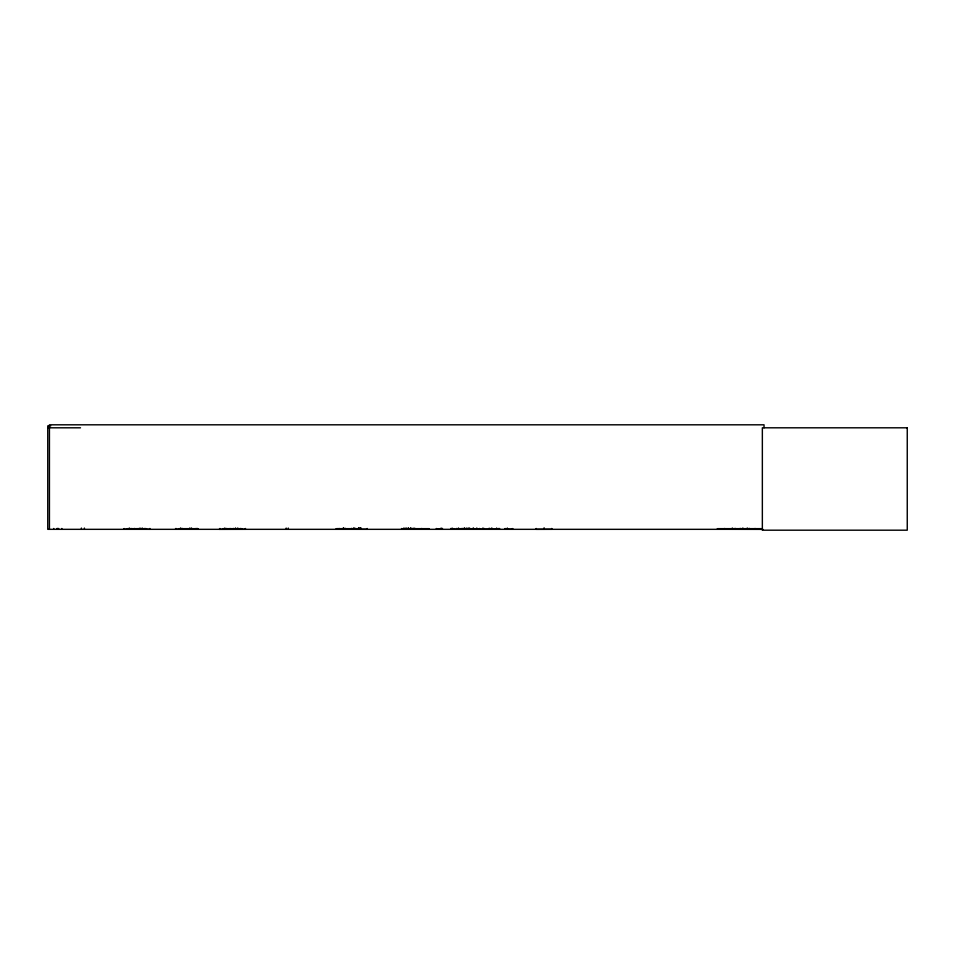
<?xml version="1.0" encoding="UTF-8"?>
<svg xmlns="http://www.w3.org/2000/svg" width="955" height="955" viewBox="0 0 955 955"><rect width="100%" height="100%" fill="white"/><g stroke="black" fill="none" stroke-linecap="round" stroke-linejoin="round"><path stroke-width="1.43" d="M134.536 529.297L134.536 528.485M182.13 529.297L182.142 528.485M197.494 529.297L197.494 528.485M230.095 529.297L230.095 528.485M351.858 529.297L351.87 528.485M406.317 529.297L406.329 528.485M421.68 529.297L421.68 528.485M457.111 529.297L457.123 528.485M536.256 529.333L536.256 528.485L536.364 529.333L551.715 529.297L551.715 528.485L551.608 529.297M733.774 529.297L733.882 528.652M749.341 529.201L749.389 528.485M403.798 529.225L403.75 528.055M472.534 529.201L472.474 528.485M401.219 529.225L429.034 529.273M345.233 529.201L345.125 528.485M219.149 529.333L245.459 529.297L245.459 528.485M435.862 529.225L442.332 528.557M461.623 529.225L461.695 528.557M412.417 529.225L412.488 528.557M476.485 529.225L476.569 528.557M337.831 529.225L337.927 528.557L338.022 529.333M491.431 529.225L491.527 528.557M498.594 529.225L498.689 528.557M123.661 529.225L149.887 529.297L149.899 528.485M124.162 529.225L124.257 528.557L124.353 529.333M175.29 529.225L197.864 529.273M175.816 529.225L175.923 528.557M181.677 529.225L181.772 528.557M344.922 529.225L345.018 528.557M453.768 529.225L453.876 528.557L453.971 529.333M408.525 529.225L408.394 528.055M50.734 425.882L47.75 425.882L47.75 529.333L762.902 529.333L717.444 529.273M47.75 427.804L80.507 427.804M127.313 528.664L146.437 528.664M178.716 528.664L197.84 528.664M222.873 528.664L241.997 528.664M336.315 528.664L357.218 528.664M409.886 528.664L429.01 528.664M717.456 528.664L762.126 528.652M127.278 528.939L146.473 528.939M178.681 528.939L197.876 528.915M222.837 528.915L242.033 528.939M336.279 528.915L357.254 528.915M409.85 528.915L429.046 528.915M717.42 528.939L762.126 528.963M336.291 529.273L367.233 529.297L367.221 528.485M499.549 529.118L450.975 529.225M505.207 529.333L505.207 528.485L505.302 529.118L513.062 529.225M491.813 529.297L491.61 528.27M491.204 529.201L491.168 528.557M474.217 529.225L474.122 528.557L473.978 529.225M196.264 529.225L196.169 528.557M233.891 529.225L233.796 528.557M145.112 529.225L145.017 528.557M138.332 529.225L138.236 528.557L138.141 529.333M512.56 529.225L512.465 528.557L512.369 529.333M359.032 529.225L358.937 528.557L358.853 529.333M489.056 529.225L488.972 528.557M479.768 529.225L479.685 528.557M473.191 529.225L473.214 528.27M472.785 529.225L472.713 528.557M462.65 529.225L462.566 528.557M755.083 529.201L755.023 528.485M733.786 529.297L733.786 528.652M764.036 427.804L764.036 424.808L49.433 424.808L49.433 529.333M748.935 528.485L748.935 529.333M747.502 528.27L747.502 529.333M747.013 528.27L747.013 529.333M743.121 528.27L743.121 529.333M742.62 528.27L742.62 529.333M740.746 528.485L740.746 529.333M740.018 528.485L740.018 529.333M732.604 528.27L732.604 529.333M732.079 528.27L732.079 529.333M724.666 528.485L724.666 529.333M544.29 528.27L544.29 529.333M544.219 528.27L544.219 529.333M507.403 528.27L507.403 529.333M507.153 528.27L507.153 529.333M499.549 528.485L499.549 529.333M498.785 528.485L498.785 529.333M496.839 528.27L496.839 529.333M496.588 528.27L496.588 529.333M492.147 528.27L492.147 529.333M490.966 528.485L491.061 529.333M489.306 528.27L489.306 529.333M488.888 528.485L488.888 529.333M484.197 528.485L484.197 529.333M483.493 528.485L483.493 529.333M483.051 528.27L483.051 529.333M482.729 528.27L482.729 529.333M479.601 528.485L479.601 529.333M477.046 528.27L477.046 529.333M476.664 528.27L476.652 529.333M473.537 528.27L473.537 529.333L473.429 528.485M470.72 528.485L470.72 529.333M469.621 528.27L469.621 529.333M469.418 528.27L469.418 529.333M468.595 528.27L468.595 529.333M468.225 528.27L468.165 529.333M467.365 528.485L467.365 529.333M466.947 528.27L466.947 529.333M466.577 528.27L466.577 529.333M465.061 528.27L465.073 529.333M464.524 528.27L464.548 529.333M464.297 528.27L464.297 529.333M463.915 528.27L463.915 529.333M462.495 528.485L462.495 529.333M461.766 528.485L461.766 529.333M458.579 528.27L458.579 529.333M458.376 528.27L458.376 529.333M456.633 528.485L456.633 529.333M452.228 528.27L452.228 529.333M452.025 528.27L452.025 529.333M450.784 528.485L450.784 529.333M442.428 528.485L442.428 529.333M441.186 528.27L441.186 529.333M440.983 528.27L440.983 529.333M436.578 528.485L436.578 529.333M415.282 528.485L415.282 529.333M414.279 528.27L414.267 529.333M413.754 528.27L413.73 529.333M412.572 528.485L412.572 529.333M411.199 528.27L411.199 529.333M410.829 528.27L410.829 529.333M410.507 528.055L410.483 529.333M408.836 528.485L408.836 529.333M408.728 528.485L408.728 529.333M408.203 528.27L408.203 529.333M406.735 528.055L406.735 529.333M405.242 528.055L405.242 529.333M404.347 528.485L404.347 529.333M401.78 528.485L401.78 529.333M360.906 528.055L360.906 529.333M360.692 528.055L360.692 529.333M360.548 528.055L360.548 529.333M359.796 528.27L359.82 529.333M359.414 528.055L359.319 529.333M358.579 528.055L358.579 529.333M358.435 528.055L358.435 529.333M354.914 528.27L354.914 529.333M354.711 528.27L354.711 529.333M353.804 528.27L353.804 529.333M353.553 528.27L353.553 529.333L353.469 528.485M351.512 528.485L351.512 529.333M345.352 528.485L345.352 529.333M343.872 528.27L343.872 529.333M343.669 528.27L343.669 529.333M343.311 528.27L343.311 529.333M343.06 528.27L343.06 529.333M339.264 528.485L339.264 529.333M288.291 528.055L288.291 529.333M286.178 528.055L286.178 529.333M240.481 528.485L240.481 529.333M238.034 528.27L238.058 529.333M237.509 528.27L237.52 529.333M235.682 528.27L235.682 529.333M235.443 528.27L235.443 529.333M233.7 528.485L233.7 529.333M226.705 528.485L226.705 529.333M224.962 528.27L224.962 529.333M224.723 528.27L224.723 529.333M219.925 528.485L219.925 529.333M196.073 528.485L196.073 529.333M191.669 528.27L191.669 529.333M191.466 528.27L191.466 529.333M190.212 528.485L190.212 529.333M190.081 528.27L190.093 529.333M189.544 528.27L189.568 529.333M181.868 528.485L181.868 529.333M180.626 528.27L180.626 529.333M180.423 528.27L180.423 529.333M176.018 528.485L176.018 529.333M144.921 528.485L144.921 529.333M142.474 528.27L142.498 529.333M141.937 528.27L141.961 529.333M140.11 528.27L140.11 529.333M139.884 528.27L139.884 529.333M131.133 528.485L131.133 529.333M129.403 528.27L129.403 529.333M129.164 528.27L129.164 529.333M84.398 528.055L84.398 529.333M81.402 528.055L81.402 529.333M61.836 528.485L61.836 529.333M58.649 528.485L58.649 529.333M57.837 528.485L57.837 529.333M57.789 528.485L57.789 529.333M56.978 528.485L56.978 529.333M53.731 528.485L53.731 529.333M735.064 529.118L735.099 528.485L735.064 529.118M907.25 427.804L762.353 427.804L762.353 530.192L907.25 530.192L907.25 427.804M543.753 529.333L543.753 528.27L543.682 529.333M459.928 529.333L459.928 528.485L459.821 529.333"/></g></svg>
